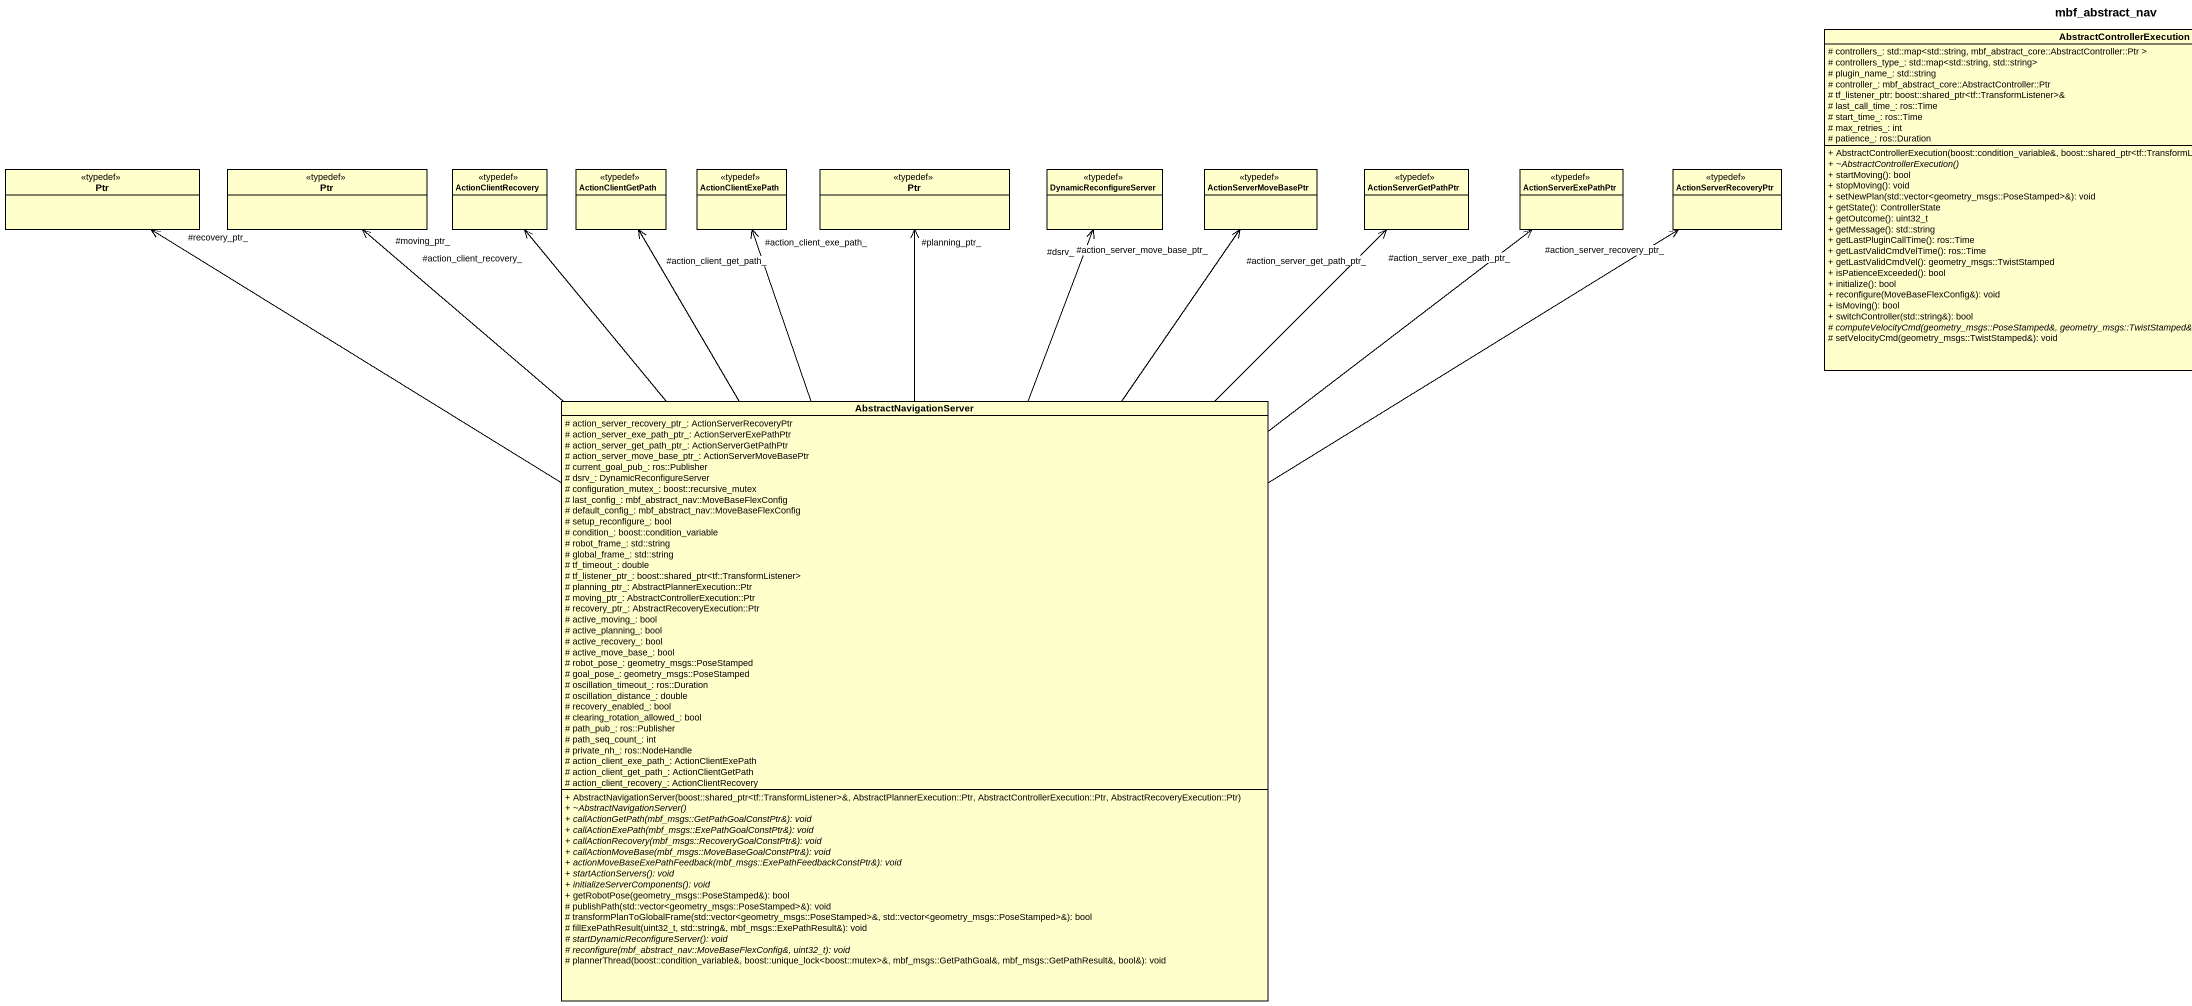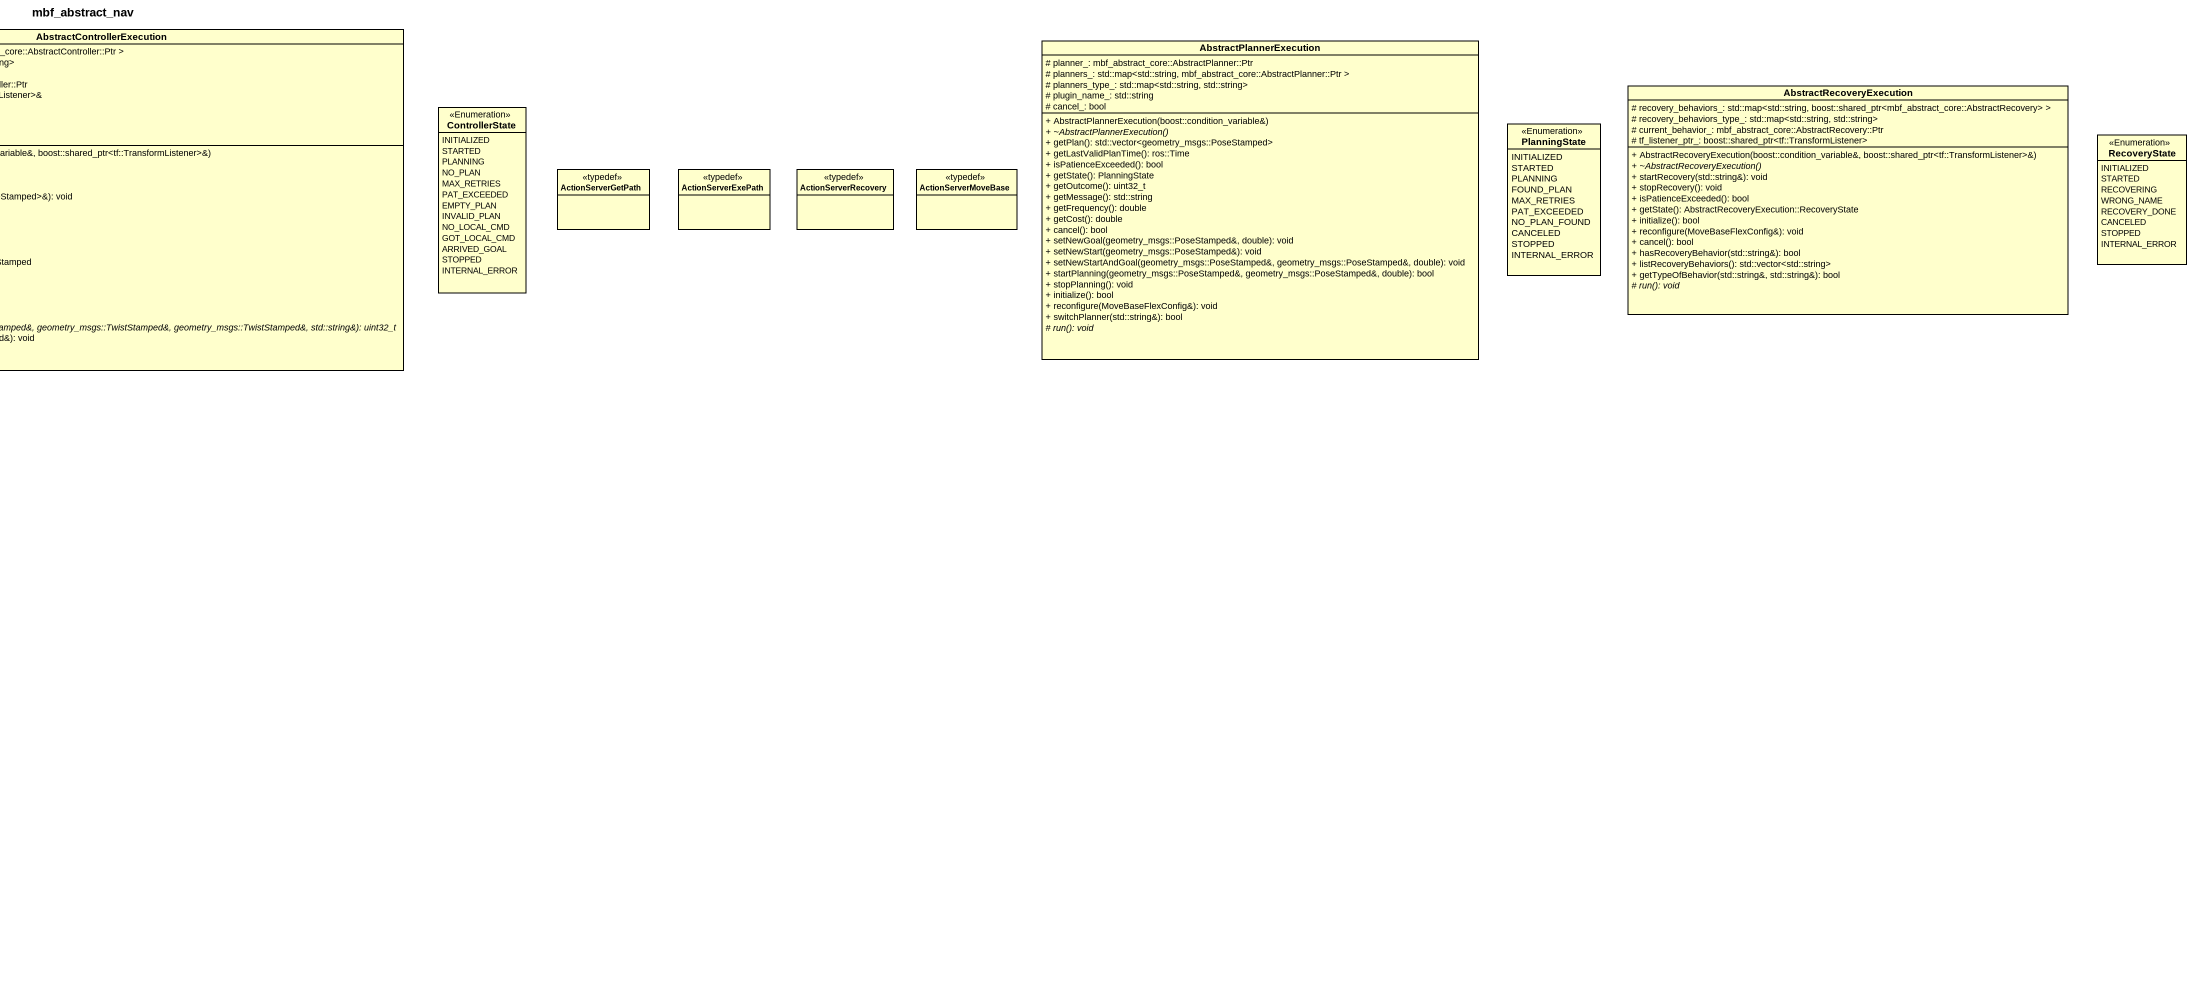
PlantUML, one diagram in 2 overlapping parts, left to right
@startuml
title mbf_abstract_nav
hide circle
hide empty members
skinparam classAttributeIconSize 0
class AbstractControllerExecution {
  # controllers_: std::map<std::string, mbf_abstract_core::AbstractController::Ptr >
  # controllers_type_: std::map<std::string, std::string>
  # plugin_name_: std::string
  # controller_: mbf_abstract_core::AbstractController::Ptr
  # tf_listener_ptr: boost::shared_ptr<tf::TransformListener>&
  # last_call_time_: ros::Time
  # start_time_: ros::Time
  # max_retries_: int
  # patience_: ros::Duration
  + AbstractControllerExecution(boost::condition_variable&, boost::shared_ptr<tf::TransformListener>&)
  {abstract} + ~AbstractControllerExecution()
  + startMoving(): bool
  + stopMoving(): void
  + setNewPlan(std::vector<geometry_msgs::PoseStamped>&): void
  + getState(): ControllerState
  + getOutcome(): uint32_t
  + getMessage(): std::string
  + getLastPluginCallTime(): ros::Time
  + getLastValidCmdVelTime(): ros::Time
  + getLastValidCmdVel(): geometry_msgs::TwistStamped
  + isPatienceExceeded(): bool
  + initialize(): bool
  + reconfigure(MoveBaseFlexConfig&): void
  + isMoving(): bool
  + switchController(std::string&): bool
  {abstract} # computeVelocityCmd(geometry_msgs::PoseStamped&, geometry_msgs::TwistStamped&, geometry_msgs::TwistStamped&, std::string&): uint32_t
  # setVelocityCmd(geometry_msgs::TwistStamped&): void
}
class AbstractPlannerExecution {
  # planner_: mbf_abstract_core::AbstractPlanner::Ptr
  # planners_: std::map<std::string, mbf_abstract_core::AbstractPlanner::Ptr >
  # planners_type_: std::map<std::string, std::string>
  # plugin_name_: std::string
  # cancel_: bool
  + AbstractPlannerExecution(boost::condition_variable&)
  {abstract} + ~AbstractPlannerExecution()
  + getPlan(): std::vector<geometry_msgs::PoseStamped>
  + getLastValidPlanTime(): ros::Time
  + isPatienceExceeded(): bool
  + getState(): PlanningState
  + getOutcome(): uint32_t
  + getMessage(): std::string
  + getFrequency(): double
  + getCost(): double
  + cancel(): bool
  + setNewGoal(geometry_msgs::PoseStamped&, double): void
  + setNewStart(geometry_msgs::PoseStamped&): void
  + setNewStartAndGoal(geometry_msgs::PoseStamped&, geometry_msgs::PoseStamped&, double): void
  + startPlanning(geometry_msgs::PoseStamped&, geometry_msgs::PoseStamped&, double): bool
  + stopPlanning(): void
  + initialize(): bool
  + reconfigure(MoveBaseFlexConfig&): void
  + switchPlanner(std::string&): bool
  {abstract} # run(): void
}
class AbstractRecoveryExecution {
  # recovery_behaviors_: std::map<std::string, boost::shared_ptr<mbf_abstract_core::AbstractRecovery> >
  # recovery_behaviors_type_: std::map<std::string, std::string>
  # current_behavior_: mbf_abstract_core::AbstractRecovery::Ptr
  # tf_listener_ptr_: boost::shared_ptr<tf::TransformListener>
  + AbstractRecoveryExecution(boost::condition_variable&, boost::shared_ptr<tf::TransformListener>&)
  {abstract} + ~AbstractRecoveryExecution()
  + startRecovery(std::string&): void
  + stopRecovery(): void
  + isPatienceExceeded(): bool
  + getState(): AbstractRecoveryExecution::RecoveryState
  + initialize(): bool
  + reconfigure(MoveBaseFlexConfig&): void
  + cancel(): bool
  + hasRecoveryBehavior(std::string&): bool
  + listRecoveryBehaviors(): std::vector<std::string>
  + getTypeOfBehavior(std::string&, std::string&): bool
  {abstract} # run(): void
}
enum ControllerState <<Enumeration>> {
  INITIALIZED
  STARTED
  PLANNING
  NO_PLAN
  MAX_RETRIES
  PAT_EXCEEDED
  EMPTY_PLAN
  INVALID_PLAN
  NO_LOCAL_CMD
  GOT_LOCAL_CMD
  ARRIVED_GOAL
  STOPPED
  INTERNAL_ERROR
}
enum PlanningState <<Enumeration>> {
  INITIALIZED
  STARTED
  PLANNING
  FOUND_PLAN
  MAX_RETRIES
  PAT_EXCEEDED
  NO_PLAN_FOUND
  CANCELED
  STOPPED
  INTERNAL_ERROR
}
enum RecoveryState <<Enumeration>> {
  INITIALIZED
  STARTED
  RECOVERING
  WRONG_NAME
  RECOVERY_DONE
  CANCELED
  STOPPED
  INTERNAL_ERROR
}
class Ptr <<typedef>>
class "Ptr" as Ptr_2 <<typedef>>
class ActionClientRecovery <<typedef>>
class ActionClientGetPath <<typedef>>
class ActionClientExePath <<typedef>>
class "Ptr" as Ptr_3 <<typedef>>
class DynamicReconfigureServer <<typedef>>
class ActionServerMoveBasePtr <<typedef>>
class ActionServerGetPathPtr <<typedef>>
class ActionServerExePathPtr <<typedef>>
class ActionServerRecoveryPtr <<typedef>>
class ActionServerGetPath <<typedef>>
class ActionServerExePath <<typedef>>
class ActionServerRecovery <<typedef>>
class ActionServerMoveBase <<typedef>>
class AbstractNavigationServer {
  # action_server_recovery_ptr_: ActionServerRecoveryPtr
  # action_server_exe_path_ptr_: ActionServerExePathPtr
  # action_server_get_path_ptr_: ActionServerGetPathPtr
  # action_server_move_base_ptr_: ActionServerMoveBasePtr
  # current_goal_pub_: ros::Publisher
  # dsrv_: DynamicReconfigureServer
  # configuration_mutex_: boost::recursive_mutex
  # last_config_: mbf_abstract_nav::MoveBaseFlexConfig
  # default_config_: mbf_abstract_nav::MoveBaseFlexConfig
  # setup_reconfigure_: bool
  # condition_: boost::condition_variable
  # robot_frame_: std::string
  # global_frame_: std::string
  # tf_timeout_: double
  # tf_listener_ptr_: boost::shared_ptr<tf::TransformListener>
  # planning_ptr_: AbstractPlannerExecution::Ptr
  # moving_ptr_: AbstractControllerExecution::Ptr
  # recovery_ptr_: AbstractRecoveryExecution::Ptr
  # active_moving_: bool
  # active_planning_: bool
  # active_recovery_: bool
  # active_move_base_: bool
  # robot_pose_: geometry_msgs::PoseStamped
  # goal_pose_: geometry_msgs::PoseStamped
  # oscillation_timeout_: ros::Duration
  # oscillation_distance_: double
  # recovery_enabled_: bool
  # clearing_rotation_allowed_: bool
  # path_pub_: ros::Publisher
  # path_seq_count_: int
  # private_nh_: ros::NodeHandle
  # action_client_exe_path_: ActionClientExePath
  # action_client_get_path_: ActionClientGetPath
  # action_client_recovery_: ActionClientRecovery
  + AbstractNavigationServer(boost::shared_ptr<tf::TransformListener>&, AbstractPlannerExecution::Ptr, AbstractControllerExecution::Ptr, AbstractRecoveryExecution::Ptr)
  {abstract} + ~AbstractNavigationServer()
  {abstract} + callActionGetPath(mbf_msgs::GetPathGoalConstPtr&): void
  {abstract} + callActionExePath(mbf_msgs::ExePathGoalConstPtr&): void
  {abstract} + callActionRecovery(mbf_msgs::RecoveryGoalConstPtr&): void
  {abstract} + callActionMoveBase(mbf_msgs::MoveBaseGoalConstPtr&): void
  {abstract} + actionMoveBaseExePathFeedback(mbf_msgs::ExePathFeedbackConstPtr&): void
  {abstract} + startActionServers(): void
  {abstract} + initializeServerComponents(): void
  + getRobotPose(geometry_msgs::PoseStamped&): bool
  # publishPath(std::vector<geometry_msgs::PoseStamped>&): void
  # transformPlanToGlobalFrame(std::vector<geometry_msgs::PoseStamped>&, std::vector<geometry_msgs::PoseStamped>&): bool
  # fillExePathResult(uint32_t, std::string&, mbf_msgs::ExePathResult&): void
  {abstract} # startDynamicReconfigureServer(): void
  {abstract} # reconfigure(mbf_abstract_nav::MoveBaseFlexConfig&, uint32_t): void
  # plannerThread(boost::condition_variable&, boost::unique_lock<boost::mutex>&, mbf_msgs::GetPathGoal&, mbf_msgs::GetPathResult&, bool&): void
}
AbstractNavigationServer -up-> "#recovery_ptr_" Ptr
AbstractNavigationServer -up-> "#moving_ptr_" Ptr_2
AbstractNavigationServer -up-> "#action_client_recovery_" ActionClientRecovery
AbstractNavigationServer -up-> "#action_client_get_path_" ActionClientGetPath
AbstractNavigationServer -up-> "#action_client_exe_path_" ActionClientExePath
AbstractNavigationServer -up-> "#planning_ptr_" Ptr_3
AbstractNavigationServer -up-> "#dsrv_" DynamicReconfigureServer
AbstractNavigationServer -up-> "#action_server_move_base_ptr_" ActionServerMoveBasePtr
AbstractNavigationServer -up-> "#action_server_get_path_ptr_" ActionServerGetPathPtr
AbstractNavigationServer -up-> "#action_server_exe_path_ptr_" ActionServerExePathPtr
AbstractNavigationServer -up-> "#action_server_recovery_ptr_" ActionServerRecoveryPtr
@enduml
